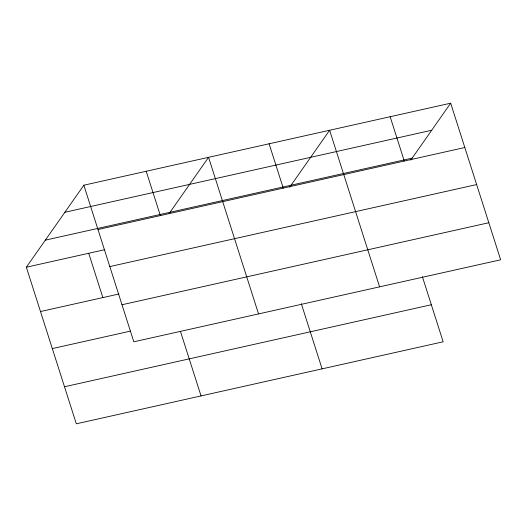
<?xml version="1.0" encoding="UTF-8"?>
<svg xmlns="http://www.w3.org/2000/svg" width="527" height="527" viewBox="0 0 527 527"><rect width="100%" height="100%" fill="white"/><g stroke="black" fill="none" stroke-linecap="round" stroke-linejoin="round"><path stroke-width="0.79" d="M422.384 276.695L443.154 341.792L76.323 423.807L26.35 267.215L83.846 185.208L450.677 103.193L500.65 259.785L133.818 341.799L83.846 185.208M169.141 213.56L208.567 157.323L258.54 313.914M289.745 187.138L329.619 130.255L379.598 286.846M410.796 160.07L450.677 103.193M64.874 212.269L431.705 130.255M45.322 240.154L412.154 158.14M97.989 229.528L464.821 147.514M26.35 267.215L104.702 249.699M109.814 266.576L476.645 184.562M40.493 311.536L118.845 294.02M121.994 304.751L488.825 222.73M52.318 348.591L130.67 331.068M64.498 386.759L431.33 304.744M390.151 116.724L404.295 161.045M269.093 143.792L283.236 188.113M301.325 303.763L322.102 368.854M146.21 171.268L160.353 215.589M180.524 331.608L201.044 395.922M88.714 253.276L102.857 297.597"/></g></svg>
